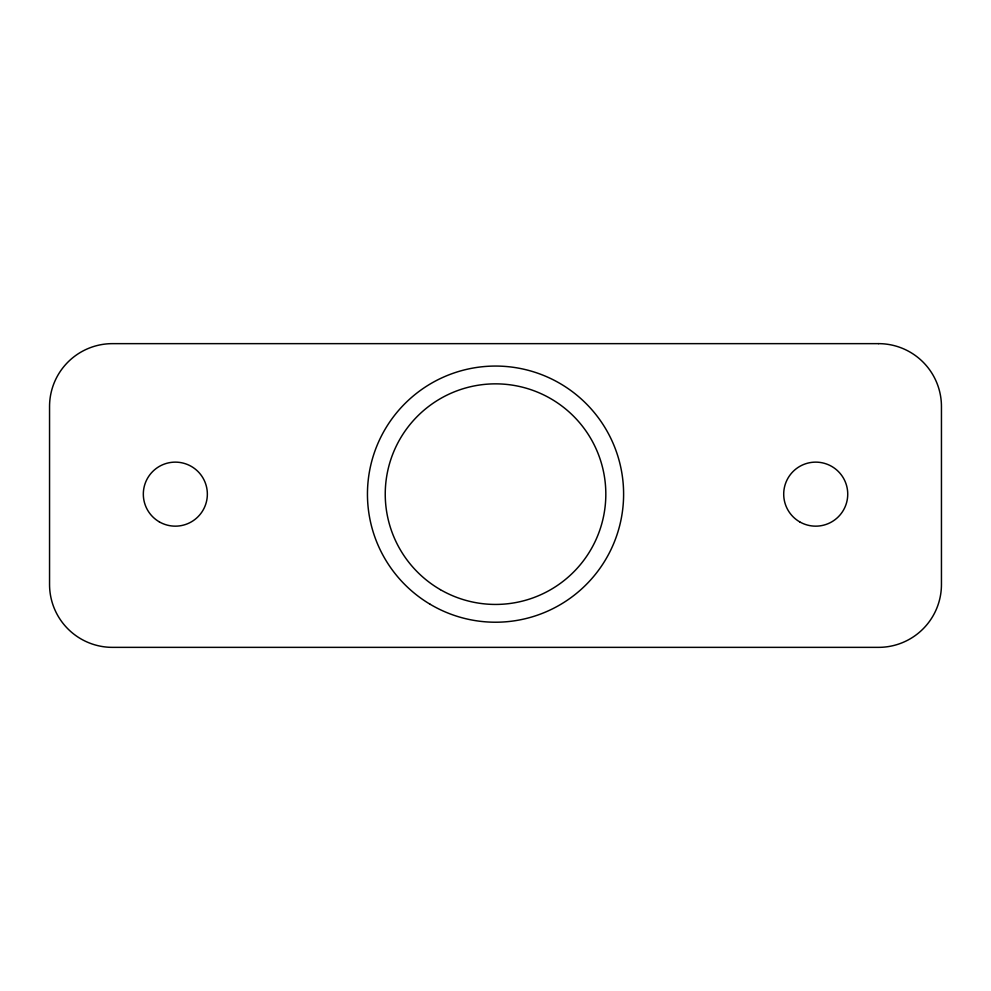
<?xml version="1.0" encoding="UTF-8"?>
<svg xmlns="http://www.w3.org/2000/svg" width="991" height="991" viewBox="0 0 991 991"><rect width="100%" height="100%" fill="white"/><g stroke="black" fill="none" stroke-linecap="round" stroke-linejoin="round"><path stroke-width="1.49" d="M878.559 343.642L112.441 343.642A62.891 62.891 0 0 0 49.55 406.533L49.55 584.467A62.891 62.891 0 0 0 112.441 647.358L878.559 647.358A62.891 62.891 0 0 0 941.45 584.467L941.45 406.533A62.891 62.891 0 0 0 878.559 343.642M159.328 521.873A32.022 32.022 0 0 0 207.354 494.137A32.022 32.022 0 0 0 159.328 466.414A32.022 32.022 0 0 0 159.328 521.873M799.712 521.873A32.022 32.022 0 0 0 847.739 494.137A32.022 32.022 0 0 0 799.712 466.414A32.022 32.022 0 0 0 799.712 521.873M430.156 604.275A128.074 128.074 0 0 0 623.599 495.698A128.074 128.074 0 0 0 432.844 382.452A128.074 128.074 0 0 0 430.156 604.275M440.388 589.657A110.286 110.286 0 0 0 605.823 494.137A110.286 110.286 0 0 0 440.388 398.63A110.286 110.286 0 0 0 440.388 589.657"/></g></svg>
